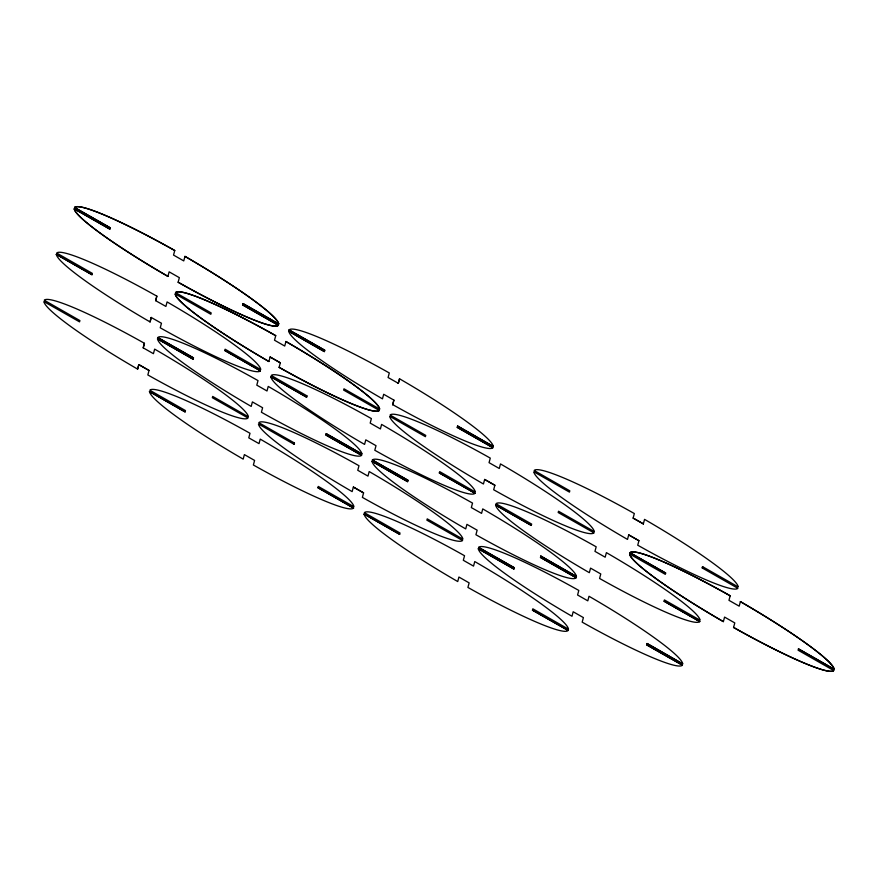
<?xml version="1.0" encoding="UTF-8"?>
<svg xmlns="http://www.w3.org/2000/svg" width="878" height="878" viewBox="0 0 878 878"><rect width="100%" height="100%" fill="white"/><g stroke="black" fill="none" stroke-linecap="round" stroke-linejoin="round"><path stroke-width="1.32" d="M91.97 274.726L56.335 254.39L91.97 274.726L92.344 273.376L56.708 253.051A117.685 12.918 29.9 0 1 156.844 296.149L155.658 300.66L165.898 306.433L167.083 301.922A117.685 12.918 29.9 0 1 260.755 369.561L225.119 349.224L224.779 350.52L260.415 370.856L224.812 350.465M109.882 229.103L74.224 208.821L109.86 229.147L110.222 227.808L74.564 207.526L110.222 227.808M248.342 416.71A117.685 12.918 29.9 0 0 154.649 349.126L153.43 353.68L143.213 347.853L144.431 343.287A117.685 12.918 29.9 0 0 44.273 300.243L79.898 320.58L79.558 321.864L43.9 301.582A117.685 12.918 29.9 0 0 137.626 369.122L138.812 364.611L149.03 370.439L147.844 374.95A117.685 12.918 29.9 0 0 248.002 417.994L212.344 397.712L212.685 396.428L248.309 416.754M143.213 347.853L144.431 343.287M150.039 321.974L151.257 317.419L150.061 321.919A117.685 12.918 29.9 0 1 56.335 254.39M137.626 369.122L138.812 364.611L149.03 370.439M167.917 276.405L167.95 276.351A117.685 12.918 29.9 0 1 74.257 208.766A117.685 12.918 29.9 0 0 167.917 276.405L169.136 271.84L179.353 277.667L178.135 282.233A117.685 12.918 29.9 0 0 278.304 325.277L242.701 304.896L243.041 303.601L278.666 323.938L243.041 303.601M74.597 207.471A117.685 12.918 29.9 0 1 174.755 250.526L173.537 255.081L183.754 260.909L184.973 256.354A117.685 12.918 29.9 0 1 278.666 323.938M151.225 317.463L161.464 323.247L160.246 327.801A117.685 12.918 29.9 0 0 260.415 370.856M193.138 359.168L157.48 338.886L193.105 359.223L193.478 357.873L157.821 337.591L193.478 357.873M185.093 411.914L149.469 391.577L185.093 411.914L185.467 410.575L149.831 390.238A117.685 12.918 29.9 0 1 250 433.282L248.781 437.848L259.021 443.631L260.217 439.121A117.685 12.918 29.9 0 1 353.911 506.705L318.253 486.423L317.913 487.707L353.538 508.044L317.913 487.707M285.943 341.498L284.724 346.053L274.507 340.225L275.725 335.659A117.685 12.918 29.9 0 0 175.567 292.615L211.192 312.952L210.83 314.291L175.227 293.911A117.685 12.918 29.9 0 0 268.92 361.495L270.106 356.984L280.323 362.812L279.105 367.377A117.685 12.918 29.9 0 0 379.274 410.421L343.638 390.084L343.978 388.8L379.636 409.082A117.685 12.918 29.9 0 0 285.943 341.498L285.91 341.542A117.685 12.918 29.9 0 1 379.614 409.126M178.168 282.178L178.135 282.233A117.685 12.918 29.9 0 0 278.326 325.233L242.668 304.951L243.008 303.656M157.842 337.536A117.685 12.918 29.9 0 1 258.011 380.591L256.793 385.146L267.011 390.984L268.229 386.419A117.685 12.918 29.9 0 1 361.923 454.003L326.265 433.721L361.923 454.003M157.502 338.831A117.685 12.918 29.9 0 0 251.207 406.415L252.392 401.904L262.61 407.743L261.414 412.254A117.685 12.918 29.9 0 0 361.582 455.298L325.925 435.016L326.287 433.677M149.49 391.533A117.685 12.918 29.9 0 0 243.184 459.117L244.38 454.606L254.598 460.434L253.38 465A117.685 12.918 29.9 0 0 353.571 508M462.552 540.442A117.685 12.918 29.9 0 1 362.384 497.387L363.58 492.876L353.362 487.049L352.144 491.614A117.685 12.918 29.9 0 1 258.472 423.975L294.108 444.312L294.448 443.017L258.812 422.68A117.685 12.918 29.9 0 1 358.981 465.735L357.763 470.29L367.981 476.117L369.188 471.563A117.685 12.918 29.9 0 1 462.893 539.147L427.235 518.865L426.884 520.16L462.519 540.486M294.108 444.312L294.448 443.017M306.883 395.824L306.543 397.119L306.883 395.824L271.258 375.488A117.685 12.918 29.9 0 1 371.383 418.586L370.198 423.097L380.415 428.925L381.601 424.414A117.685 12.918 29.9 0 1 475.294 491.998L439.702 471.618L439.329 472.957L474.987 493.249L439.329 472.957M324.399 351.595L288.774 331.258L324.399 351.595L324.772 350.245L289.114 329.963L324.772 350.245M393.904 400.116L392.685 404.67L393.904 400.116L383.686 394.277L382.468 398.842A117.685 12.918 29.9 0 1 288.807 331.204M399.523 378.791L398.305 383.357L399.523 378.791A117.685 12.918 29.9 0 1 493.216 446.375L457.592 426.049L493.184 446.43M407.655 481.66L372.02 461.323L407.655 481.66L408.018 480.321L372.393 459.984A117.685 12.918 29.9 0 1 472.529 503.083L471.332 507.594L481.583 513.367L482.746 508.911A117.685 12.918 29.9 0 1 576.44 576.495L540.837 556.114L576.44 576.495M399.666 534.307L364.008 514.025L399.644 534.362L400.006 533.012L364.381 512.675A117.685 12.918 29.9 0 1 464.539 555.73L463.321 560.285L473.538 566.123L474.757 561.558A117.685 12.918 29.9 0 1 568.45 629.142L568.428 629.197M457.24 427.334L492.876 447.67L457.219 427.388L457.592 426.049M593.813 532.858L593.846 532.814A117.685 12.918 29.9 0 1 493.677 489.759L494.874 485.249L484.656 479.421L483.438 483.987A117.685 12.918 29.9 0 1 389.766 416.348L425.402 436.684L425.742 435.389L390.106 415.053A117.685 12.918 29.9 0 1 490.275 458.107L489.057 462.662L499.275 468.49L500.493 463.935A117.685 12.918 29.9 0 1 594.186 531.519L594.154 531.574M364.041 513.97A117.685 12.918 29.9 0 0 457.734 581.554L458.92 577.044L469.137 582.882L467.919 587.437A117.685 12.918 29.9 0 0 568.11 630.437L532.452 610.155L532.825 608.805L568.45 629.142M513.926 569.021L478.269 548.739L513.904 569.065L514.267 567.726L478.642 547.389A117.685 12.918 29.9 0 1 578.8 590.444L577.581 594.999L587.799 600.837L589.017 596.272A117.685 12.918 29.9 0 1 682.711 663.856L647.086 643.519L682.678 663.911M531.311 525.384L495.642 505.102L531.278 525.439L531.651 524.089L496.015 503.763A117.685 12.918 29.9 0 1 596.173 546.807L594.966 551.373L605.172 557.201L606.391 552.635A117.685 12.918 29.9 0 1 700.084 620.219L664.426 599.937L664.086 601.232L699.722 621.569L664.086 601.232M540.497 557.409L576.122 577.735L540.464 557.453L540.837 556.114M478.301 548.684A117.685 12.918 29.9 0 0 571.995 616.268L573.18 611.757L583.398 617.596L582.18 622.151A117.685 12.918 29.9 0 0 682.371 665.151L646.713 644.869L647.086 643.519M702.268 567.912L702.609 566.628L702.235 567.967L737.871 588.304A117.685 12.918 29.9 0 1 637.735 545.205L638.932 540.694L628.714 534.856L627.496 539.421A117.685 12.918 29.9 0 1 533.824 471.782L569.46 492.119L569.8 490.824L534.164 470.487A117.685 12.918 29.9 0 1 634.333 513.542L633.115 518.097L643.355 523.881L633.115 518.097M643.333 523.936L644.551 519.37A117.685 12.918 29.9 0 1 738.244 586.954L702.587 566.672M740.406 601.595L739.188 606.16L728.97 600.332L730.189 595.767A117.685 12.918 29.9 0 0 630.031 552.723L665.656 573.049L665.315 574.344L629.691 554.007A117.685 12.918 29.9 0 0 723.384 621.602L724.569 617.091L734.787 622.919L733.569 627.474A117.685 12.918 29.9 0 0 833.727 670.529L798.102 650.192L798.475 648.853L834.1 669.179A117.685 12.918 29.9 0 0 740.406 601.595L740.373 601.649A117.685 12.918 29.9 0 1 834.067 669.234L798.442 648.897M174.733 250.57L174.755 250.526A117.685 12.918 29.9 0 0 74.564 207.526M156.844 296.149L155.658 300.66M275.703 335.714L275.725 335.659A117.685 12.918 29.9 0 0 175.534 292.67M270.106 356.984L280.323 362.812M270.885 376.827L306.543 397.119L270.885 376.827A117.685 12.918 29.9 0 0 364.579 444.411L365.797 439.856L376.014 445.684L374.796 450.249A117.685 12.918 29.9 0 0 474.954 493.293M279.105 367.377L279.138 367.322A117.685 12.918 29.9 0 0 379.296 410.377M325.925 435.016L361.582 455.298M353.362 487.049L363.58 492.876M408.018 480.321L372.36 460.028M494.874 485.249L484.623 479.476M514.267 567.726L478.609 547.444M532.452 610.155L568.11 630.437M638.932 540.694L628.681 534.911M665.656 573.049L629.998 552.767A117.685 12.918 29.9 0 1 730.156 595.822L730.189 595.767M646.713 644.869L682.371 665.151M733.569 627.474L733.602 627.43A117.685 12.918 29.9 0 0 833.76 670.474M398.338 383.302L388.087 377.518L389.305 372.963A117.685 12.918 29.9 0 0 289.147 329.909M594.186 531.519L558.529 511.237L558.188 512.532L593.846 532.814M723.351 621.646A117.685 12.918 29.9 0 1 629.658 554.062M268.887 361.538A117.685 12.918 29.9 0 1 175.194 293.954M699.744 621.514A117.685 12.918 29.9 0 1 599.586 578.47L600.771 573.96L590.554 568.132L589.347 572.686A117.685 12.918 29.9 0 1 495.675 505.048M492.876 447.67A117.685 12.918 29.9 0 1 392.718 404.626M184.951 256.398A117.685 12.918 29.9 0 1 278.644 323.993M576.1 577.79A117.685 12.918 29.9 0 1 475.931 534.746L477.149 530.18L466.931 524.353L465.713 528.907A117.685 12.918 29.9 0 1 372.02 461.323"/></g></svg>
